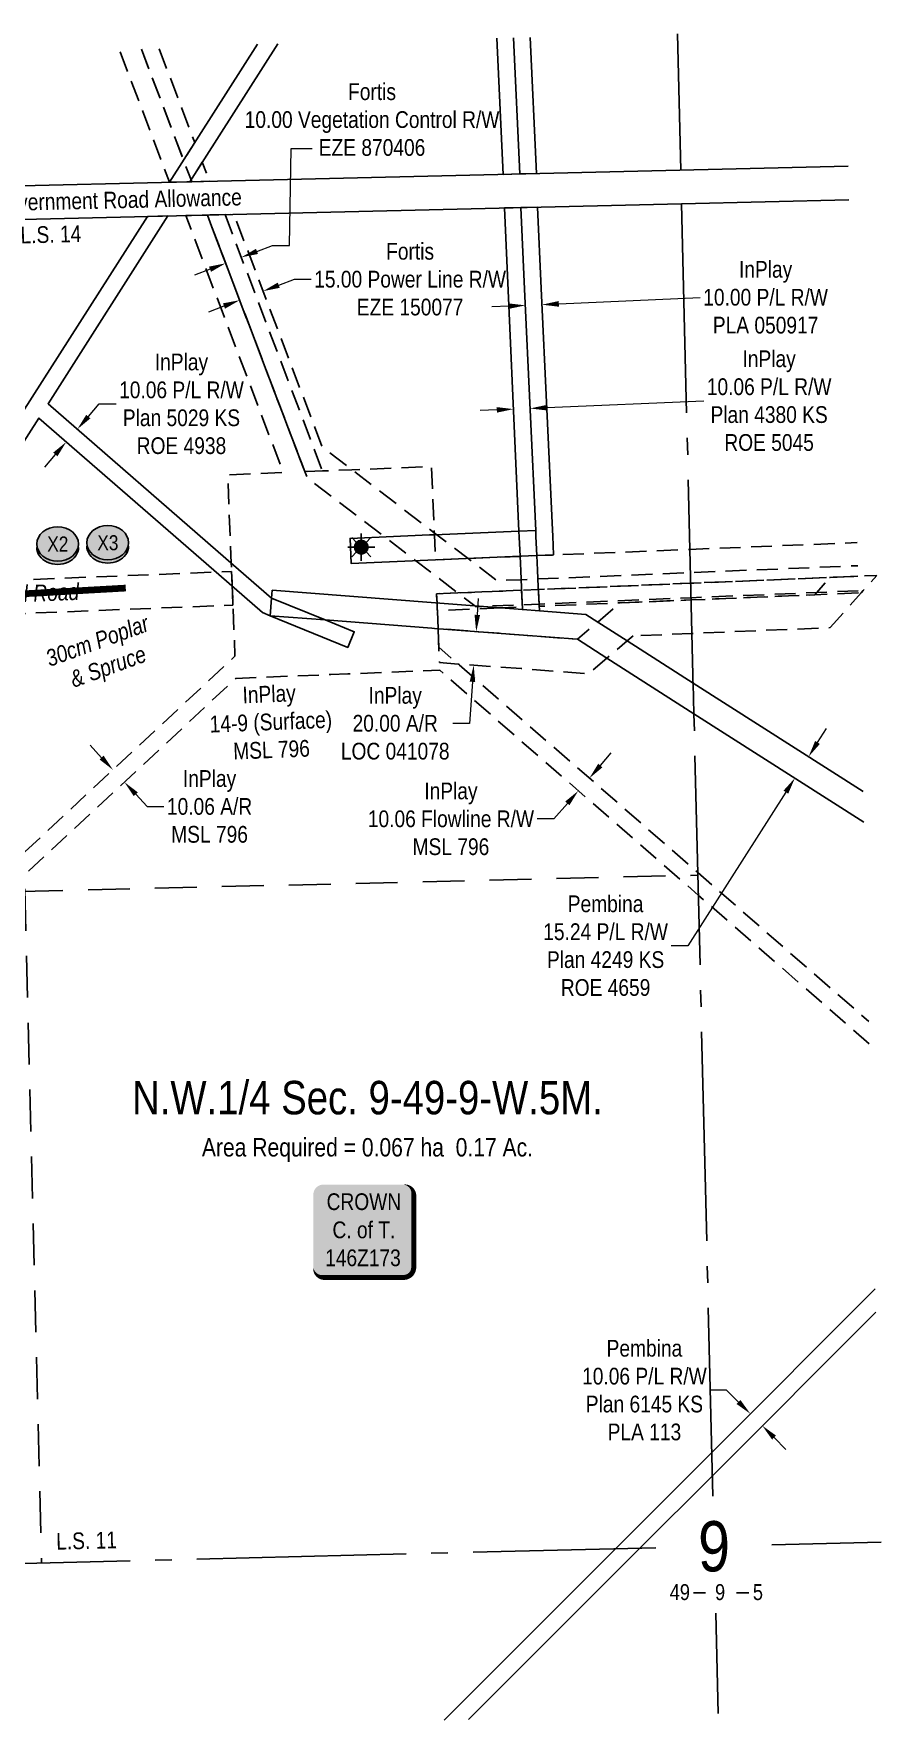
# Model space of a CAD drawing. Extents: x 615458 to 617210, y 5897397 to 5899304.
# Drawn here: x 615977 to 616484, y 5897413 to 5898421 of the extents above; entities that cross this region are included whole.
import ezdxf
from ezdxf.enums import TextEntityAlignment as Align

# ---------------------------------------------------------------- set-up
doc = ezdxf.new("R2010")
doc.units = 0
doc.header["$LTSCALE"] = 5
doc.header["$PDSIZE"] = 0.5
for name, pattern in [('foc-ACCESSROAD', [3.75, 2.5, -1.25]), ('foc-FLOWLINE', [3.75, 2.5, -1.25]), ('foc-LSD', [8, 5, -3]), ('foc-QUARTERLINE', [33, 25, -3, 2, -3])]:
    doc.linetypes.add(name, pattern=pattern)
doc.layers.get('Defpoints').update_dxf_attribs({"color": 9})
for name, color, linetype in [('10', 1, 'Continuous'), ('9', 3, 'Continuous'), ('AS-OWNER', 7, 'Continuous'), ('AS-ROADS', 254, 'Continuous'), ('C-AR', 13, 'foc-ACCESSROAD'), ('C-RW', 13, 'Continuous'), ('C-SYMBOL', 7, 'Continuous'), ('C-WS', 13, 'foc-ACCESSROAD'), ('C-WS-S', 8, 'Continuous'), ('F-EZE', 190, 'foc-FLOWLINE'), ('F-RW', 190, 'Continuous'), ('L-AREAREQUIRED', 7, 'Continuous'), ('L-ROAD-T', 7, 'Continuous'), ('L-SEC', 7, 'Continuous'), ('L-SECLBL', 7, 'Continuous'), ('L-SECQ', 8, 'foc-QUARTERLINE'), ('L-SECTION-LSD', 7, 'foc-LSD'), ('P-CROSSINGS', 250, 'Continuous'), ('T-BUSH-T', 110, 'Continuous')]:
    doc.layers.add(name, color=color, linetype=linetype)
for name, color, linetype, lineweight in [('C-AR-T', 13, 'Continuous', 9), ('C-FLOWLINE-T', 13, 'Continuous', 9), ('C-RW-T', 13, 'Continuous', 9), ('C-WS-T', 13, 'Continuous', 9), ('F-EZE-T', 190, 'Continuous', 9), ('F-RW-T', 190, 'Continuous', 9), ('T-TEXT', 48, 'Continuous', 18)]:
    doc.layers.add(name, color=color, linetype=linetype, lineweight=lineweight)
doc.styles.add('100L', font='ARIALN.TTF', dxfattribs={"height": 11})
doc.styles.add('175L', font='ARIALN.TTF', dxfattribs={"height": 20})
doc.styles.add('80', font='ARIALN.TTF', dxfattribs={"height": 10})
doc.styles.add('80CG', font='ARIALN.TTF', dxfattribs={"height": 10})
doc.styles.add('80L', font='ARIALN.TTF', dxfattribs={"height": 10})
doc.styles.add('80LS', font='ARIALNI.TTF', dxfattribs={"height": 10})
doc.styles.add('Crossing', font='ARIALN.TTF', dxfattribs={"height": 10})
doc.styles.add('SIMPLEX', font='ARIALN.TTF')
doc.dimstyles.new('Compass 5 000', dxfattribs={"dimscale": 5, "dimtxt": 9, "dimasz": 2, "dimexe": 0.2, "dimexo": 0.0625, "dimgap": 0.5, "dimtad": 0, "dimtih": 1, "dimtoh": 1, "dimzin": 0, "dimdsep": 46, "dimtxsty": '80CG', "dimcen": 0.1, "dimse1": 1, "dimse2": 1, "dimclrd": 256, "dimclrt": 256, "dimaunit": 1, "dimadec": 4, "dimazin": 0, "dimtfac": 0.06, "dimtofl": 0, "dimtmove": 0, "dimatfit": 1, "dimfxl": 0.2, "dimtolj": 1, "dimtzin": 0, "dimlwd": -1, "dimarcsym": 0})

# ---------------------------------------------------------------- blocks, each defined once
blk = doc.blocks.new('L-SECLBL')
at = {"layer": '9', "color": 7}
for p, q in [((-5.1, -27.8), (-12.3, -27.8)), ((20.7, -27.8), (13.5, -27.8))]:
    blk.add_line(p, q, dxfattribs=at)
at = {"layer": '10', "color": 2, "style": 'SIMPLEX'}
blk.add_attdef('SEC', text='', height=30, dxfattribs=at).set_placement((0, 0), align=Align.MIDDLE)
at = {"layer": '10', "color": 5, "style": '80L'}
blk.add_attdef('TWP', text='', height=9.5, dxfattribs=at).set_placement((-14.4, -27.4), align=Align.MIDDLE_RIGHT)
blk.add_attdef('RGE', text='', height=9.5, dxfattribs=at).set_placement((3.6, -27.4), align=Align.MIDDLE_CENTER)
blk.add_attdef('MER', text='', height=9.5, dxfattribs=at).set_placement((23.2, -27.4), align=Align.MIDDLE_LEFT)
blk = doc.blocks.new('*D487')
at = {"layer": 'C-AR-T', "transparency": 16777216}
for p, q in [((616242.4, 5898073.9), (616243.1, 5898083.8)), ((616239.5, 5898033.9), (616237.7, 5898009.1)), ((616237.7, 5898009.1), (616227.7, 5898009.1))]:
    blk.add_line(p, q, dxfattribs=at)
for points in [[(616240.7, 5898074), (616244, 5898073.8), (616241.7, 5898063.9)], [(616237.8, 5898034.1), (616241.1, 5898033.8), (616240.2, 5898043.9)]]:
    blk.add_solid(points, dxfattribs=at)
at = {"layer": 'Defpoints', "color": 0, "transparency": 16777216}
for p in [(616260.7, 5898062.5), (616240.2, 5898043.9), (616259.3, 5898042.5)]:
    blk.add_point(p, dxfattribs=at)
at = {"layer": 'C-AR-T', "transparency": 16777216, "insert": (616193.3, 5898009.1), "char_height": 10, "attachment_point": 5, "style": '80CG'}
blk.add_mtext('\\A1;InPlay\\P20.00 A/R\\PLOC 041078', dxfattribs=at)
blk = doc.blocks.new('*D488')
at = {"layer": 'C-AR-T', "transparency": 16777216}
for p, q in [((616017.9, 5897988.6), (616011.1, 5897996)), ((616038.3, 5897966.7), (616045.1, 5897959.4)), ((616045.1, 5897959.4), (616055.1, 5897959.4))]:
    blk.add_line(p, q, dxfattribs=at)
for points in [[(616019.1, 5897989.8), (616016.7, 5897987.5), (616024.7, 5897981.3)], [(616039.5, 5897967.9), (616037.1, 5897965.6), (616031.5, 5897974)]]:
    blk.add_solid(points, dxfattribs=at)
at = {"layer": 'Defpoints', "color": 0, "transparency": 16777216}
for p in [(616031.5, 5897974), (615991.4, 5897950.4), (615998.2, 5897943.1)]:
    blk.add_point(p, dxfattribs=at)
at = {"layer": 'C-AR-T', "transparency": 16777216, "insert": (616082.4, 5897959.4), "char_height": 10, "attachment_point": 5, "style": '80CG'}
blk.add_mtext('\\A1;InPlay\\P10.06 A/R\\PMSL 796', dxfattribs=at)
blk = doc.blocks.new('*D492')
at = {"layer": 'C-RW-T', "transparency": 16777216}
for p, q in [((616291, 5898259.8), (616375.5, 5898263.7)), ((616261.1, 5898258.4), (616251.1, 5898258))]:
    blk.add_line(p, q, dxfattribs=at)
for points in [[(616261, 5898260.1), (616261.1, 5898256.8), (616271.1, 5898258.9)], [(616291, 5898261.5), (616291.1, 5898258.1), (616281, 5898259.3)]]:
    blk.add_solid(points, dxfattribs=at)
at = {"layer": 'Defpoints', "color": 0, "transparency": 16777216}
for p in [(616281, 5898259.3), (616273.1, 5898215.3), (616283, 5898215.8)]:
    blk.add_point(p, dxfattribs=at)
at = {"layer": 'C-RW-T', "transparency": 16777216, "insert": (616414.6, 5898263.7), "char_height": 10, "attachment_point": 5, "style": '80CG', "bg_fill": 3, "box_fill_scale": 1.1, "bg_fill_color": 256, "bg_fill_true_color": 13158600, "bg_fill_transparency": 0}
blk.add_mtext('\\A1;InPlay\\P10.00 P/L R/W\\PPLA 050917', dxfattribs=at)
blk = doc.blocks.new('*D493')
at = {"layer": 'C-RW-T', "transparency": 16777216}
for p, q in [((616254, 5898196.4), (616244, 5898196)), ((616283.9, 5898197.8), (616377.7, 5898201.9))]:
    blk.add_line(p, q, dxfattribs=at)
for points in [[(616253.9, 5898198.1), (616254.1, 5898194.8), (616264, 5898196.9)], [(616283.8, 5898199.4), (616284, 5898196.1), (616273.9, 5898197.3)]]:
    blk.add_solid(points, dxfattribs=at)
at = {"layer": 'Defpoints', "color": 0, "transparency": 16777216}
for p in [(616264, 5898196.9), (616264.2, 5898192.2), (616274.1, 5898192.6)]:
    blk.add_point(p, dxfattribs=at)
at = {"layer": 'C-RW-T', "transparency": 16777216, "insert": (616416.7, 5898201.9), "char_height": 10, "attachment_point": 5, "style": '80CG'}
blk.add_mtext('\\A1;InPlay\\P10.06 P/L R/W\\PPlan 4380 KS\\PROE 5045', dxfattribs=at)
blk = doc.blocks.new('*D494')
at = {"layer": 'Defpoints', "color": 0, "transparency": 16777216}
for p in [(616114.4, 5898267.4), (616122.5, 5898246), (616108.5, 5898240.6)]:
    blk.add_point(p, dxfattribs=at)
at = {"layer": 'F-EZE-T', "transparency": 16777216}
for p, q in [((616123.7, 5898270.9), (616133.1, 5898274.5)), ((616133.1, 5898274.5), (616143.1, 5898274.5)), ((616091, 5898258.5), (616081.7, 5898254.9))]:
    blk.add_line(p, q, dxfattribs=at)
for points in [[(616123.1, 5898272.5), (616124.3, 5898269.4), (616114.4, 5898267.4)], [(616090.4, 5898260.1), (616091.6, 5898256.9), (616100.4, 5898262)]]:
    blk.add_solid(points, dxfattribs=at)
at = {"layer": 'F-EZE-T', "transparency": 16777216, "insert": (616202.2, 5898274.5), "char_height": 10, "attachment_point": 5, "style": '80CG'}
blk.add_mtext('\\A1;Fortis\\P15.00 Power Line R/W\\PEZE 150077', dxfattribs=at)
blk = doc.blocks.new('*D495')
at = {"layer": 'Defpoints', "color": 0, "transparency": 16777216}
for p in [(616403.5, 5897594.5), (616405.5, 5897596.5), (616410.6, 5897587.4)]:
    blk.add_point(p, dxfattribs=at)
at = {"layer": 'F-RW-T', "transparency": 16777216}
for p, q in [((616391.3, 5897610.6), (616381.3, 5897610.6)), ((616398.4, 5897603.5), (616391.3, 5897610.6)), ((616419.7, 5897582.3), (616426.7, 5897575.2))]:
    blk.add_line(p, q, dxfattribs=at)
for points in [[(616399.6, 5897604.7), (616397.2, 5897602.4), (616405.5, 5897596.5)], [(616420.8, 5897583.5), (616418.5, 5897581.1), (616412.6, 5897589.4)]]:
    blk.add_solid(points, dxfattribs=at)
at = {"layer": 'F-RW-T', "transparency": 16777216, "insert": (616342.2, 5897610.6), "char_height": 10, "attachment_point": 5, "style": '80CG'}
blk.add_mtext('\\A1;Pembina\\P10.06 P/L R/W\\PPlan 6145 KS\\PPLA 113', dxfattribs=at)
blk = doc.blocks.new('*D496')
at = {"layer": 'Defpoints', "color": 0, "transparency": 16777216}
for p in [(616357.5, 5898042), (616349.3, 5898029.2), (616432.1, 5897976.4)]:
    blk.add_point(p, dxfattribs=at)
at = {"layer": 'F-RW-T', "transparency": 16777216}
for p, q in [((616445.6, 5897997.7), (616451, 5898006.1)), ((616426.7, 5897968), (616368.1, 5897876.2)), ((616368.1, 5897876.2), (616358.1, 5897876.2))]:
    blk.add_line(p, q, dxfattribs=at)
for points in [[(616444.2, 5897998.6), (616447, 5897996.8), (616440.3, 5897989.2)], [(616425.3, 5897968.9), (616428.1, 5897967.1), (616432.1, 5897976.4)]]:
    blk.add_solid(points, dxfattribs=at)
at = {"layer": 'F-RW-T', "transparency": 16777216, "insert": (616319, 5897876.2), "char_height": 10, "attachment_point": 5, "style": '80CG'}
blk.add_mtext('\\A1;Pembina\\P15.24 P/L R/W\\PPlan 4249 KS\\PROE 4659', dxfattribs=at)
blk = doc.blocks.new('*U484')
h = blk.add_hatch(color=255)
edge = h.paths.add_edge_path()
edge.add_line((-24, -28.5), (24, -28.5))
edge.add_arc((24, -22.5), 6, 270, 360)
edge.add_line((30, -22.5), (30, 21))
edge.add_arc((24, 21), 6, 0, 90)
edge.add_line((24, 27), (-24, 27))
edge.add_arc((-24, 21), 6, 90, 180)
edge.add_line((-30, 21), (-30, -22.5))
edge.add_arc((-24, -22.5), 6, 180, 270)
at = {"color": 14, "flags": 128}
blk.add_lwpolyline([(-24, -28.5, 3, 3, 0), (24, -28.5, 3, 3, 0.414214), (30, -22.5, 3, 3, 0), (30, 21, 3, 0, 0.414214), (24, 27, 0, 0, 0), (-24, 27, 0, 0, 0.414214), (-30, 21, 0, 0, 0), (-30, -22.5, 0, 3, 0.414214)], format="xyseb", close=True, dxfattribs=at)
blk.add_lwpolyline([(-22.6, -10.7, 0, 7.5, 0), (0, 0, 0, 0, 0)], format="xyseb", dxfattribs=at)
at = {"color": 14, "style": '80'}
blk.add_attdef('ENTER_TEXT_001', (-26.8, -4.9), '', height=10, dxfattribs=at)
blk = doc.blocks.new('GAS')
h = blk.add_hatch(color=255)
h.dxf.hatch_style = 1
edge = h.paths.add_edge_path()
edge.add_arc((0, 0), 0.9, 0, 360)
for p, q in [((-0.81, 0), (-1.62, 0)), ((-0.57, 0.57), (-1.14, 1.14)), ((0, 0.81), (0, 1.62)), ((0.57, 0.57), (1.14, 1.14)), ((1.62, 0), (0.81, 0)), ((-0.57, -0.57), (-1.14, -1.14)), ((0, -0.81), (0, -1.62)), ((1.14, -1.14), (0.57, -0.57))]:
    blk.add_line(p, q)
blk.add_circle((0, 0), 0.8)
blk = doc.blocks.new('*D486')
at = {"layer": 'C-RW-T', "transparency": 16777216}
for p, q in [((616010, 5898192.4), (616016.5, 5898200)), ((616016.5, 5898200), (616026.5, 5898200)), ((615990.2, 5898169.8), (615983.7, 5898162.2))]:
    blk.add_line(p, q, dxfattribs=at)
for points in [[(616008.7, 5898193.5), (616011.2, 5898191.4), (616003.4, 5898184.9)], [(615989, 5898170.9), (615991.5, 5898168.7), (615996.8, 5898177.3)]]:
    blk.add_solid(points, dxfattribs=at)
at = {"layer": 'Defpoints', "color": 0, "transparency": 16777216}
for p in [(615996.8, 5898177.3), (616048.7, 5898145.5), (616042.1, 5898137.9)]:
    blk.add_point(p, dxfattribs=at)
at = {"layer": 'C-RW-T', "transparency": 16777216, "insert": (616065.6, 5898200), "char_height": 10, "attachment_point": 5, "style": '80CG'}
blk.add_mtext('\\A1;InPlay\\P10.06 P/L R/W\\PPlan 5029 KS\\PROE 4938', dxfattribs=at)
blk = doc.blocks.new('xing2')
h = blk.add_hatch(color=50)
h.dxf.hatch_style = 1
edge = h.paths.add_edge_path()
edge.add_ellipse((0, 0), major_axis=(-12.5, 0), ratio=0.816297, start_angle=0, end_angle=360)
h = blk.add_hatch(color=250)
h.dxf.hatch_style = 1
edge = h.paths.add_edge_path()
edge.add_ellipse((0, -2), major_axis=(-12.5, 0), ratio=0.816297, start_angle=0, end_angle=180)
edge.add_line((12.5, -2), (12.5, 0))
edge.add_ellipse((0, 0), major_axis=(-12.5, 0), ratio=0.816297, start_angle=0, end_angle=180, ccw=False)
edge.add_line((-12.5, 0), (-12.5, -2))
at = {"color": 250}
blk.add_ellipse((0, 0), major_axis=(-12.5, 0), ratio=0.816297, dxfattribs=at)
blk.add_ellipse((0, -2), major_axis=(-12.5, 0), ratio=0.816297, start_param=0, end_param=3.141593, dxfattribs=at)
at = {"color": 250, "style": 'Crossing'}
blk.add_attdef('CROSSING', text='', height=9, dxfattribs=at).set_placement((0.1, 0), align=Align.MIDDLE_CENTER)
at = {"color": 250, "style": 'Crossing', "flags": 1}
for tag, p in [('OWNER', (0.1, -12.5)), ('DESCRIPTION', (0.1, -25.8)), ('LOCATION', (0.1, -39.3)), ('DWG_REF', (0.1, -52.8))]:
    blk.add_attdef(tag, text='', height=9, dxfattribs=at).set_placement(p, align=Align.MIDDLE_CENTER)
blk = doc.blocks.new('*D516')
at = {"layer": 'C-FLOWLINE-T', "transparency": 16777216}
for p, q in [((616315.9, 5897983.9), (616322.4, 5897991.4)), ((616296.2, 5897961.3), (616288.1, 5897952)), ((616288.1, 5897952), (616278.1, 5897952))]:
    blk.add_line(p, q, dxfattribs=at)
for points in [[(616314.6, 5897985), (616317.1, 5897982.8), (616309.3, 5897976.3)], [(616294.9, 5897962.4), (616297.4, 5897960.2), (616302.7, 5897968.8)]]:
    blk.add_solid(points, dxfattribs=at)
at = {"layer": 'Defpoints', "color": 0, "transparency": 16777216}
for p in [(616302.7, 5897968.8), (616310.3, 5897962.2), (616316.9, 5897969.7)]:
    blk.add_point(p, dxfattribs=at)
at = {"layer": 'C-FLOWLINE-T', "transparency": 16777216, "insert": (616226.6, 5897952), "char_height": 10, "attachment_point": 5, "style": '80CG'}
blk.add_mtext('\\A1;InPlay\\P10.06 Flowline R/W\\PMSL 796', dxfattribs=at)

msp = doc.modelspace()

# ---------------------------------------------------------------- linework, layer by layer
at = {"layer": 'AS-ROADS', "const_width": 3.999, "flags": 128}
msp.add_lwpolyline([(615763.417, 5898076.544), (615904.331, 5898082.76), (616032.344, 5898089.957)], dxfattribs=at)
at = {"layer": 'C-AR', "flags": 128}
for points in [[(615565.111, 5898078.588), (616095.554, 5898099.883), (616096.361, 5898079.787), (615565.591, 5898058.478)], [(616335.451, 5898061.395), (616331.925, 5898058.391), (616319.799, 5898048.06), (616308.856, 5898038.737), (616268.463, 5898041.843), (616230.943, 5898044.578), (616219.714, 5898045.396), (616219.342, 5898054.68), (616218.898, 5898065.725), (616269.998, 5898061.796), (616302.161, 5898059.322), (616314.287, 5898069.653), (616327.72, 5898081.098), (616370.136, 5898082.865), (616443.986, 5898085.941), (616445.183, 5898087.308), (616453.079, 5898096.325), (616481.031, 5898097.489), (616472.988, 5898088.464), (616471.771, 5898087.098), (616453.236, 5898066.301), (616370.619, 5898062.861), (616335.451, 5898061.395)]]:
    msp.add_lwpolyline(points, close=True, dxfattribs=at)
at = {"layer": 'C-RW'}
for points in [[(616111.125, 5898414.974), (616058.45, 5898332.466), (616070.564, 5898332.753), (616123.249, 5898415.277)], [(616264.011, 5898418.789), (616267.799, 5898337.426), (616257.743, 5898337.188), (616253.957, 5898418.538)], [(616274.016, 5898419.039), (616277.804, 5898337.663), (616267.799, 5898337.426), (616264.011, 5898418.789)]]:
    msp.add_lwpolyline(points, dxfattribs=at)
for points in [[(616278.363, 5898317.561), (616280.599, 5898268.971), (616287.232, 5898124.82), (616287.408, 5898120.976), (616287.921, 5898109.834), (616277.93, 5898109.407), (616267.887, 5898108.978), (616217.384, 5898106.816), (616166.984, 5898104.658), (616166.342, 5898119.644), (616213.89, 5898121.679), (616216.769, 5898121.802), (616267.203, 5898123.962), (616277.241, 5898124.391), (616270.609, 5898268.512), (616268.363, 5898317.325)], [(616268.363, 5898317.325), (616270.609, 5898268.512), (616277.241, 5898124.391), (616277.41, 5898120.721), (616277.93, 5898109.407), (616278.331, 5898100.606), (616278.788, 5898090.61), (616279.441, 5898076.354), (616269.343, 5898077.13), (616268.751, 5898090.353), (616268.302, 5898100.349), (616267.887, 5898108.978), (616267.38, 5898120.465), (616267.203, 5898123.962), (616258.676, 5898317.095)], [(616057.525, 5898312.329), (615985.889, 5898200.12), (616092.204, 5898107.657), (616119.446, 5898083.965), (616151.448, 5898070.913), (616168.801, 5898063.836), (616165.004, 5898054.524), (616118.637, 5898073.435), (616114.021, 5898075.319), (616092.532, 5898094.013), (615980.42, 5898191.553), (615578.417, 5897561.867), (615577.964, 5897579.846), (616045.411, 5898312.042)]]:
    msp.add_lwpolyline(points, close=True, dxfattribs=at)
at = {"layer": 'C-WS', "flags": 128}
for points in [[(616041.697, 5898411.942), (616066.863, 5898345.655), (616071.312, 5898333.935), (616071.74, 5898332.798), (616070.574, 5898332.769), (616058.45, 5898332.466), (616028.55, 5898411.614)], [(616476.516, 5897817.583), (616374.399, 5897906.436), (616219.896, 5898040.869), (616164.943, 5898038.663), (616154.886, 5898038.259), (616098.119, 5898035.98), (615811.536, 5897769.603), (615812.354, 5897678.115), (615720.867, 5897677.296), (615720.049, 5897768.784), (615797.138, 5897769.473), (616097.588, 5898049.214), (616095.908, 5898091.077), (616095.352, 5898104.919), (616093.233, 5898157.682), (616126.443, 5898159.015), (616068.138, 5898312.581), (616081.067, 5898312.887), (616139.293, 5898159.532), (616149.835, 5898159.955), (616167.427, 5898160.662), (616215.01, 5898162.571), (616216.596, 5898123.066), (616216.689, 5898121.796), (616217.316, 5898106.813), (616236.807, 5898107.632), (616267.89, 5898108.914), (616277.933, 5898109.332), (616287.924, 5898109.738), (616369.407, 5898113.04), (616469.29, 5898117.128)], [(616469.775, 5898097.02), (616453.079, 5898096.325), (616369.894, 5898092.86), (616278.867, 5898089.068), (616268.829, 5898088.65), (616230.765, 5898087.064), (616218.063, 5898086.535), (616218.283, 5898081.055), (616218.463, 5898076.547), (616218.898, 5898065.725), (616219.342, 5898054.68), (616230.943, 5898044.578), (616374.072, 5897919.944), (616476.192, 5897831.02)]]:
    msp.add_lwpolyline(points, dxfattribs=at)
at = {"layer": 'F-EZE', "flags": 128}
for points in [[(616052.303, 5898412.2), (616073.578, 5898356.162), (616066.865, 5898345.648), (616041.699, 5898411.936)], [(616469.985, 5898088.339), (616445.183, 5898087.308), (616370.104, 5898084.185), (616279.256, 5898080.406), (616269.215, 5898079.989), (616245.167, 5898078.988), (616241.525, 5898078.837), (616240.898, 5898079.316), (616230.765, 5898087.064), (616205.592, 5898106.311), (616187, 5898120.528), (616140.649, 5898155.969), (616139.293, 5898159.532), (616081.067, 5898312.887), (616096.963, 5898313.264), (616149.784, 5898174.152), (616167.427, 5898160.662), (616216.596, 5898123.066), (616218.17, 5898121.862), (616236.807, 5898107.632), (616254.127, 5898094.368), (616268.544, 5898094.968), (616278.57, 5898095.385), (616369.741, 5898099.177), (616469.623, 5898103.332)], [(616470.016, 5898087.022), (616443.986, 5898085.938), (616370.136, 5898082.865), (616327.72, 5898081.098), (616279.316, 5898079.082), (616279.256, 5898080.406), (616278.867, 5898089.068), (616369.894, 5898092.86), (616453.079, 5898096.325), (616469.775, 5898097.02)]]:
    msp.add_lwpolyline(points, dxfattribs=at)
for points in [[(616082.341, 5898333.062), (616071.74, 5898332.798), (616071.311, 5898333.934), (616078.025, 5898344.449), (616082.341, 5898333.062)], [(616091.674, 5898313.138), (616149.835, 5898159.955), (616139.293, 5898159.532), (616081.067, 5898312.887)], [(616256.438, 5898078.122), (616218.463, 5898076.547), (616218.283, 5898081.055), (616218.063, 5898086.535), (616230.765, 5898087.064), (616268.829, 5898088.65), (616269.215, 5898079.989), (616269.275, 5898078.654), (616256.438, 5898078.122)]]:
    msp.add_lwpolyline(points, close=True, dxfattribs=at)
at = {"layer": 'F-EZE-T'}
for p, q in [((616110.717, 5898291.154), (616120.066, 5898294.704)), ((616082.666, 5898280.504), (616073.317, 5898276.954))]:
    msp.add_line(p, q, dxfattribs=at)
at = {"layer": 'F-EZE-T', "flags": 128}
msp.add_lwpolyline([(616120.066, 5898294.704), (616130.066, 5898294.704), (616131.233, 5898352.665), (616143.793, 5898352.665)], dxfattribs=at)
at = {"layer": 'F-EZE-T'}
for points in [[(616082.074, 5898282.062), (616083.258, 5898278.946), (616092.015, 5898284.053)], [(616110.126, 5898292.712), (616111.309, 5898289.596), (616101.368, 5898287.605)]]:
    msp.add_solid(points, dxfattribs=at)
at = {"layer": 'F-RW'}
msp.add_lwpolyline([(616371.335, 5898033.225), (616371.778, 5898014.874), (616319.799, 5898048.06), (616302.161, 5898059.322), (616269.998, 5898061.795), (616216.698, 5898065.894), (616215.23, 5898066.007), (616151.448, 5898070.913), (616118.637, 5898073.435), (616119.446, 5898083.965), (616119.805, 5898088.626), (616214.862, 5898081.318), (616269.343, 5898077.13), (616279.441, 5898076.354), (616307.139, 5898074.219), (616314.287, 5898069.653), (616331.925, 5898058.391), (616371.335, 5898033.225)], close=True, dxfattribs=at)
for points in [[(616473.321, 5897950.03), (616371.778, 5898014.874), (616371.335, 5898033.225), (616472.878, 5897968.386)], [(616222.543, 5897413.347), (616324.966, 5897515.868), (616382.446, 5897573.416), (616480.049, 5897671.14)], [(616480.384, 5897657.246), (616382.781, 5897559.523), (616339.542, 5897516.231), (616237.118, 5897413.707)]]:
    msp.add_lwpolyline(points, dxfattribs=at)
at = {"layer": 'L-SEC', "flags": 128}
for points in [[(616463.872, 5898342.072), (615559.343, 5898320.641)], [(616464.349, 5898321.968), (616364.414, 5898319.6), (615559.823, 5898300.537)]]:
    msp.add_lwpolyline(points, dxfattribs=at)
at = {"layer": 'L-SECQ', "flags": 128}
for points in [[(616361.958, 5898421.234), (616363.929, 5898339.704)], [(616364.414, 5898319.6), (616383.077, 5897547.315)], [(616418.295, 5897518.19), (616483.7, 5897519.815)], [(615580.041, 5897497.368), (616349.059, 5897516.47)], [(616384.767, 5897477.362), (616386.216, 5897417.39)]]:
    msp.add_lwpolyline(points, dxfattribs=at)
at = {"layer": 'L-SECTION-LSD'}
msp.add_line((615569.932, 5897898.954), (616374.11, 5897918.387), dxfattribs=at)
at = {"layer": 'L-SECTION-LSD', "flags": 128}
msp.add_lwpolyline([(615962.119, 5898310.069), (615982.058, 5897507.354)], dxfattribs=at)

# ---------------------------------------------------------------- block references
at = {"layer": 'AS-OWNER'}
ref = msp.add_blockref('*U484', (616174.379, 5897706.491), dxfattribs=dict(at, xscale=0.9996265099999995, yscale=0.9996265099999995, zscale=0.9996265099999995))
ref.add_attrib('ENTER_TEXT_001', 'CROWN', (616152.327, 5897718.259), dxfattribs={"layer": '0', "color": 14, "height": 9.9963, "style": '80'})
ref.add_attrib('ENTER_TEXT_002', 'C. of T.', (616155.822, 5897701.421), dxfattribs={"layer": '0', "color": 14, "height": 9.9963, "style": '80'})
ref.add_attrib('ENTER_TEXT_003', '146Z173', (616151.434, 5897684.72), dxfattribs={"layer": '0', "color": 14, "height": 9.9963, "style": '80'})
at = {"layer": 'C-WS-S', "color": 6, "xscale": 4.998132549999932, "yscale": 4.998132549999932, "zscale": 4.998132549999932}
msp.add_blockref('GAS', (616173.028, 5898114.411), dxfattribs=at)
at = {"layer": 'L-SECLBL', "color": 6, "xscale": 0.9996265099999995, "yscale": 0.9996265099999995, "zscale": 0.9996265099999995}
msp.add_blockref('L-SECLBL', (616383.801, 5897517.333), dxfattribs=at).add_auto_attribs({'SEC': '9', 'TWP': '49', 'RGE': '9', 'MER': '5'})
at = {"layer": 'P-CROSSINGS'}
for p, values in [((615991.628, 5898116.297), {'CROSSING': 'X2'}), ((616021.542, 5898117.058), {'CROSSING': 'X3'})]:
    msp.add_blockref('xing2', p, dxfattribs=at).add_auto_attribs(values)

# ---------------------------------------------------------------- texts
at = {"layer": 'C-SYMBOL', "color": 3, "style": '175L'}
msp.add_text('N.W.1/4 Sec. 9-49-9-W.5M.', height=19.99253, dxfattribs=at).set_placement((616176.727, 5897769.458), align=Align.BOTTOM_CENTER)
at = {"layer": 'C-WS-T', "insert": (616077.728, 5898030.045), "char_height": 9.99237, "attachment_point": 1, "rotation": 2.301022, "style": '80L'}
msp.add_mtext_dynamic_manual_height_columns('\\pi24.17;InPlay\\P\\pi3.8615;14-9 (Surface)\\P\\pi17.272;MSL 796', width=78.96468, gutter_width=49.981, heights=[0], dxfattribs=at)
at = {"layer": 'F-EZE-T', "insert": (616179.462, 5898369.866), "char_height": 10, "attachment_point": 5, "style": '80CG'}
msp.add_mtext('\\A1;Fortis\\P10.00 Vegetation Control R/W\\PEZE 870406', dxfattribs=at)
at = {"layer": 'L-AREAREQUIRED', "color": 5, "style": '100L'}
msp.add_text('Area Required = 0.067 ha  0.17 Ac.', height=10.99589, dxfattribs=at).set_placement((616176.727, 5897746.967), align=Align.BOTTOM_CENTER)
at = {"layer": 'L-ROAD-T', "style": '80L'}
msp.add_text('Government Road Allowance', height=9.99627, rotation=1.357236, dxfattribs=at).set_placement((616027.188, 5898321.921), align=Align.MIDDLE_CENTER)
at = {"layer": 'L-SECTION-LSD', "style": '100L'}
for s, p in [('L.S. 14', (615969.567, 5898295.88)), ('L.S. 11', (615990.862, 5897515.274))]:
    msp.add_text(s, height=10, rotation=1.422919, dxfattribs=at).set_placement(p)
at = {"layer": 'T-BUSH-T', "insert": (615983.064, 5898052.039), "char_height": 9.98852, "attachment_point": 1, "rotation": 20, "style": '80LS'}
msp.add_mtext_dynamic_manual_height_columns('\\pi0.37579;30cm Poplar \\P\\pi9.7375;& Spruce', width=65.35673, gutter_width=49.981, heights=[0], dxfattribs=at)
at = {"layer": 'T-TEXT', "insert": (615972.12, 5898091.654), "char_height": 9.99627, "width": 145.78223, "attachment_point": 2, "rotation": 2.299016, "style": '80LS'}
msp.add_mtext('Gravel Road', dxfattribs=at)

# ---------------------------------------------------------------- dimensions: what is measured, and where the dimension line sits
at = {"layer": 'C-AR-T', "color": 6}
for base, p1, p2, angle, text, picture, middle in [((616240.197, 5898043.903), (616260.743, 5898062.507), (616259.286, 5898042.512), 265.832077, 'InPlay\\P20.00 A/R\\PLOC 041078', '*D487', (616193.345, 5898009.087)), ((616031.486, 5897974.045), (615991.427, 5897950.37), (615998.188, 5897943.095), 312.907222, 'InPlay\\P10.06 A/R\\PMSL 796', '*D488', (616082.384, 5897959.395))]:
    dim = msp.add_linear_dim(base=base, p1=p1, p2=p2, angle=angle, text=text, dimstyle='Compass 5 000', dxfattribs=at)
    dim.commit()
    dim.dimension.update_dxf_attribs({"geometry": picture, "text_midpoint": middle, "dimtype": 161})
at = {"layer": 'C-FLOWLINE-T'}
dim = msp.add_linear_dim(base=(616302.724, 5897968.801), p1=(616316.897, 5897969.731), p2=(616310.329, 5897962.183), angle=228.973421, text='InPlay\\P10.06 Flowline R/W\\PMSL 796', dimstyle='Compass 5 000', dxfattribs=at)
dim.commit()
dim.dimension.update_dxf_attribs({"geometry": '*D516', "text_midpoint": (616226.591, 5897951.976), "dimtype": 161})
at = {"layer": 'C-RW-T', "color": 6}
dim = msp.add_linear_dim(base=(615996.793, 5898177.308), p1=(616048.725, 5898145.471), p2=(616042.117, 5898137.875), angle=228.976112, text='InPlay\\P10.06 P/L R/W\\PPlan 5029 KS\\PROE 4938', dimstyle='Compass 5 000', dxfattribs=at)
dim.commit()
dim.dimension.update_dxf_attribs({"geometry": '*D486', "text_midpoint": (616065.614, 5898199.993), "dimtype": 161})
at = {"layer": 'F-RW-T', "color": 6}
dim = msp.add_linear_dim(base=(616432.054, 5897976.391), p1=(616357.517, 5898042.049), p2=(616349.321, 5898029.212), angle=237.443751, text='Pembina\\P15.24 P/L R/W\\PPlan 4249 KS\\PROE 4659', dimstyle='Compass 5 000', dxfattribs=at)
dim.commit()
dim.dimension.update_dxf_attribs({"geometry": '*D496', "text_midpoint": (616319.017, 5897876.224), "dimtype": 161})
dim = msp.add_aligned_dim(p1=(616410.622, 5897587.397), p2=(616403.507, 5897594.503), distance=-2.777, text='Pembina\\P10.06 P/L R/W\\PPlan 6145 KS\\PPLA 113', dimstyle='Compass 5 000', dxfattribs=at)
dim.commit()
dim.dimension.update_dxf_attribs({"geometry": '*D495', "text_midpoint": (616342.233, 5897610.602)})

# ---------------------------------------------------------------- next in the draw order: dimensions: what is measured, and where the dimension line sits
at = {"layer": 'C-RW-T', "color": 6}
dim = msp.add_linear_dim(base=(616281.041, 5898259.349), p1=(616273.057, 5898215.31), p2=(616283.047, 5898215.769), angle=2.634577, text='InPlay\\P10.00 P/L R/W\\PPLA 050917', dimstyle='Compass 5 000', override={"dimtfill": 1}, dxfattribs=at)
dim.commit()
dim.dimension.update_dxf_attribs({"geometry": '*D492', "text_midpoint": (616414.631, 5898263.697), "dimtype": 161})

# ---------------------------------------------------------------- next in the draw order: dimensions: what is measured, and where the dimension line sits
dim = msp.add_linear_dim(base=(616263.984, 5898196.872), p1=(616274.101, 5898192.62), p2=(616264.191, 5898192.182), angle=182.527908, text='InPlay\\P10.06 P/L R/W\\PPlan 4380 KS\\PROE 5045', dimstyle='Compass 5 000', dxfattribs=at)
dim.commit()
dim.dimension.update_dxf_attribs({"geometry": '*D493', "text_midpoint": (616416.74, 5898201.891), "dimtype": 161})
at = {"layer": 'F-EZE-T'}
dim = msp.add_linear_dim(base=(616114.388, 5898267.372), p1=(616108.503, 5898240.628), p2=(616122.522, 5898245.951), angle=20.791892, text='Fortis\\P15.00 Power Line R/W\\PEZE 150077', dimstyle='Compass 5 000', dxfattribs=at)
dim.commit()
dim.dimension.update_dxf_attribs({"geometry": '*D494', "text_midpoint": (616202.226, 5898274.471), "dimtype": 161})

doc.saveas('drawing.dxf')
